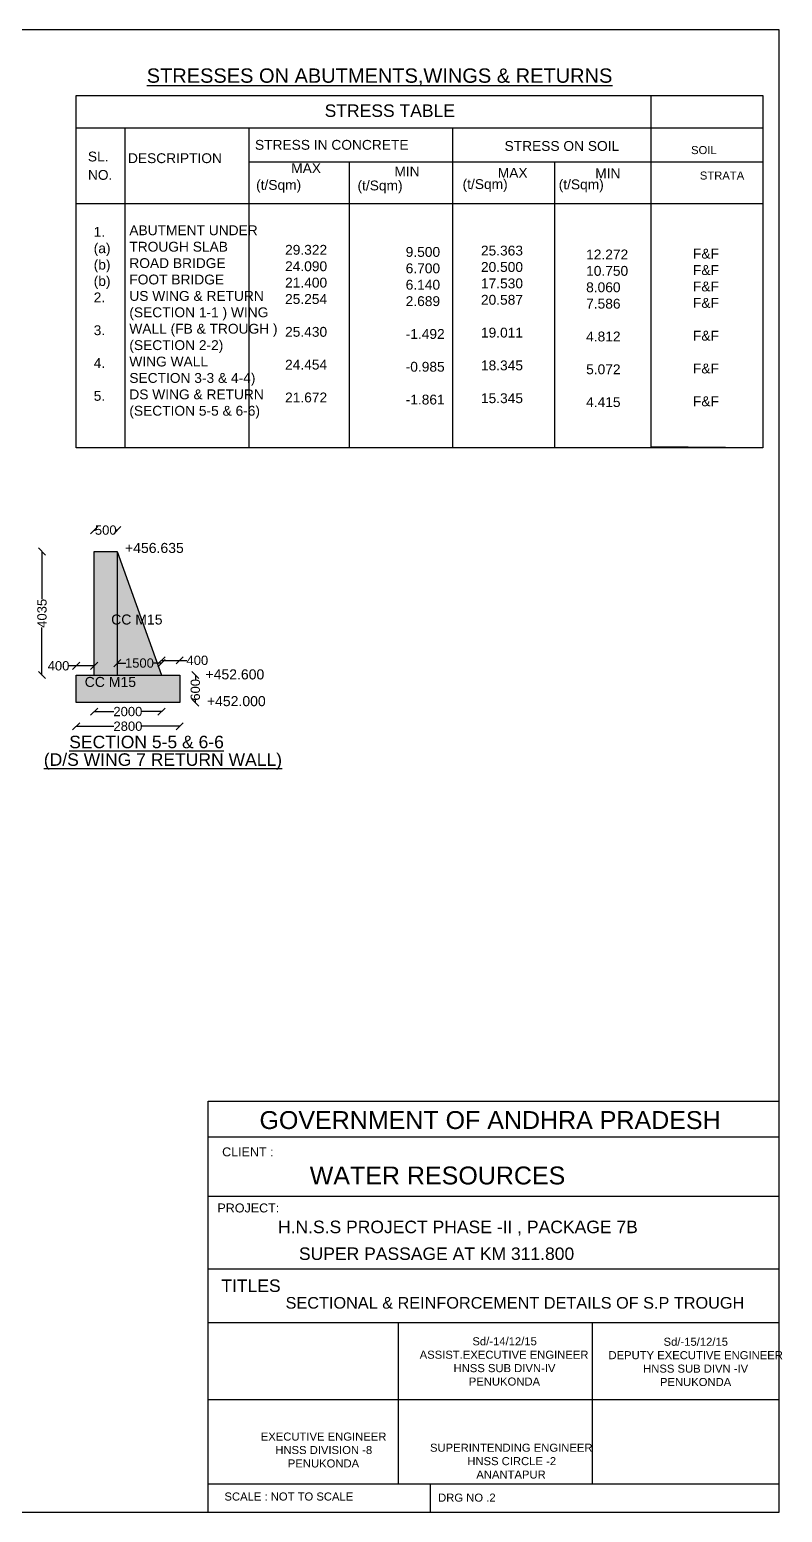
# Model space of a CAD drawing. Header units: millimetres. Extents: x 2129517 to 2187073, y 45605189 to 45646621.
# Drawn here: x 2166045 to 2187073, y 45605189 to 45646621 of the extents above; entities that cross this region are included whole.
import ezdxf

# ---------------------------------------------------------------- set-up
doc = ezdxf.new("R2010")
doc.units = ezdxf.units.MM
doc.header["$MEASUREMENT"] = 0
doc.layers.add('DIMENSIONS', color=7, linetype='Continuous')
doc.layers.add('DRAWING', color=2, linetype='Continuous')
doc.styles.get("Standard").update_dxf_attribs({"font": 'arial.ttf', "height": 260})
doc.dimstyles.get("Standard").update_dxf_attribs({"dimtxt": 260, "dimasz": 200, "dimexe": 0.18, "dimexo": 0.0625, "dimgap": 0.09, "dimtad": 0, "dimdec": 0, "dimzin": 0, "dimdsep": 46, "dimtxsty": 'Standard', "dimblk": 'OBLIQUE', "dimcen": 0.09, "dimse1": 1, "dimse2": 1, "dimadec": 0, "dimazin": 0, "dimtfac": 1, "dimtdec": 0, "dimtofl": 0, "dimtmove": 0, "dimatfit": 3, "dimfxl": 1, "dimtolj": 1, "dimtzin": 0, "dimarcsym": 0})

# ---------------------------------------------------------------- blocks, each defined once
blk = doc.blocks.new('_Oblique')
at = {"color": 0, "linetype": 'ByBlock', "lineweight": -2}
blk.add_line((-0.5, -0.5), (0.5, 0.5), dxfattribs=at)
blk = doc.blocks.new('*D83')
at = {"layer": 'Defpoints', "color": 0, "transparency": 16777216}
for p in [(2167344, 45627815), (2170238, 45627815), (2167344, 45627155)]:
    blk.add_point(p, dxfattribs=at)
at = {"layer": 'DIMENSIONS', "color": 0, "lineweight": -2, "transparency": 16777216}
for p, q in [((2167344, 45627155), (2168401, 45627155)), ((2170238, 45627155), (2169181, 45627155))]:
    blk.add_line(p, q, dxfattribs=at)
at = {"layer": 'DIMENSIONS', "color": 0, "lineweight": -2, "transparency": 16777216, "xscale": 200, "yscale": 200, "zscale": 200, "rotation": 180}
blk.add_blockref('_Oblique', (2167344, 45627155), dxfattribs=at)
at = {"layer": 'DIMENSIONS', "color": 0, "lineweight": -2, "transparency": 16777216, "xscale": 200, "yscale": 200, "zscale": 200}
blk.add_blockref('_Oblique', (2170238, 45627155), dxfattribs=at)
at = {"layer": 'DIMENSIONS', "color": 0, "transparency": 16777216, "insert": (2168791, 45627155), "char_height": 260, "attachment_point": 5}
blk.add_mtext('\\A1;2800', dxfattribs=at)
blk = doc.blocks.new('*D84')
at = {"layer": 'Defpoints', "color": 0, "transparency": 16777216}
for p in [(2167848, 45628585), (2169730, 45628585), (2167848, 45627565)]:
    blk.add_point(p, dxfattribs=at)
at = {"layer": 'DIMENSIONS', "color": 0, "lineweight": -2, "transparency": 16777216}
for p, q in [((2167848, 45627565), (2168399, 45627565)), ((2169730, 45627565), (2169179, 45627565))]:
    blk.add_line(p, q, dxfattribs=at)
at = {"layer": 'DIMENSIONS', "color": 0, "lineweight": -2, "transparency": 16777216, "xscale": 200, "yscale": 200, "zscale": 200, "rotation": 180}
blk.add_blockref('_Oblique', (2167848, 45627565), dxfattribs=at)
at = {"layer": 'DIMENSIONS', "color": 0, "lineweight": -2, "transparency": 16777216, "xscale": 200, "yscale": 200, "zscale": 200}
blk.add_blockref('_Oblique', (2169730, 45627565), dxfattribs=at)
at = {"layer": 'DIMENSIONS', "color": 0, "transparency": 16777216, "insert": (2168789, 45627565), "char_height": 260, "attachment_point": 5}
blk.add_mtext('\\A1;2000', dxfattribs=at)
blk = doc.blocks.new('*D85')
at = {"layer": 'Defpoints', "color": 0, "transparency": 16777216}
for p in [(2170238, 45628585), (2170238, 45627815), (2170674, 45627815)]:
    blk.add_point(p, dxfattribs=at)
at = {"layer": 'DIMENSIONS', "color": 0, "lineweight": -2, "transparency": 16777216}
for p, q in [((2170674, 45628585), (2170674, 45628460)), ((2170674, 45627815), (2170674, 45627885))]:
    blk.add_line(p, q, dxfattribs=at)
at = {"layer": 'DIMENSIONS', "color": 0, "lineweight": -2, "transparency": 16777216, "xscale": 200, "yscale": 200, "zscale": 200}
for p, rotation in [((2170674, 45628585), 90), ((2170674, 45627815), 270)]:
    blk.add_blockref('_Oblique', p, dxfattribs=dict(at, rotation=rotation))
at = {"layer": 'DIMENSIONS', "color": 0, "transparency": 16777216, "insert": (2170674, 45628173), "char_height": 260, "attachment_point": 5, "rotation": 90}
blk.add_mtext('\\A1;600', dxfattribs=at)
blk = doc.blocks.new('*D86')
at = {"layer": 'Defpoints', "color": 0, "transparency": 16777216}
for p in [(2170238, 45628997), (2169730, 45628585), (2170238, 45628585)]:
    blk.add_point(p, dxfattribs=at)
at = {"layer": 'DIMENSIONS', "color": 0, "lineweight": -2, "transparency": 16777216}
for p, q in [((2169730, 45628997), (2170238, 45628997)), ((2170238, 45628997), (2170438, 45628997))]:
    blk.add_line(p, q, dxfattribs=at)
at = {"layer": 'DIMENSIONS', "color": 0, "lineweight": -2, "transparency": 16777216, "xscale": 200, "yscale": 200, "zscale": 200, "rotation": 180}
blk.add_blockref('_Oblique', (2169730, 45628997), dxfattribs=at)
at = {"layer": 'DIMENSIONS', "color": 0, "lineweight": -2, "transparency": 16777216, "xscale": 200, "yscale": 200, "zscale": 200}
blk.add_blockref('_Oblique', (2170238, 45628997), dxfattribs=at)
at = {"layer": 'DIMENSIONS', "color": 0, "transparency": 16777216, "insert": (2170730, 45628997), "char_height": 260, "attachment_point": 5}
blk.add_mtext('\\A1;400', dxfattribs=at)
blk = doc.blocks.new('*D87')
at = {"layer": 'Defpoints', "color": 0, "transparency": 16777216}
for p in [(2168494, 45628920), (2168494, 45628585), (2169730, 45628585)]:
    blk.add_point(p, dxfattribs=at)
at = {"layer": 'DIMENSIONS', "color": 0, "lineweight": -2, "transparency": 16777216}
for p, q in [((2168494, 45628920), (2168736, 45628920)), ((2169730, 45628920), (2169487, 45628920))]:
    blk.add_line(p, q, dxfattribs=at)
at = {"layer": 'DIMENSIONS', "color": 0, "lineweight": -2, "transparency": 16777216, "xscale": 200, "yscale": 200, "zscale": 200, "rotation": 180}
blk.add_blockref('_Oblique', (2168494, 45628920), dxfattribs=at)
at = {"layer": 'DIMENSIONS', "color": 0, "lineweight": -2, "transparency": 16777216, "xscale": 200, "yscale": 200, "zscale": 200}
blk.add_blockref('_Oblique', (2169730, 45628920), dxfattribs=at)
at = {"layer": 'DIMENSIONS', "color": 0, "transparency": 16777216, "insert": (2169112, 45628920), "char_height": 260, "attachment_point": 5}
blk.add_mtext('\\A1;1500', dxfattribs=at)
blk = doc.blocks.new('*D88')
at = {"layer": 'Defpoints', "color": 0, "transparency": 16777216}
for p in [(2167344, 45628843), (2167344, 45628585), (2167848, 45628585)]:
    blk.add_point(p, dxfattribs=at)
at = {"layer": 'DIMENSIONS', "color": 0, "lineweight": -2, "transparency": 16777216}
for p, q in [((2167344, 45628843), (2167144, 45628843)), ((2167848, 45628843), (2167344, 45628843))]:
    blk.add_line(p, q, dxfattribs=at)
at = {"layer": 'DIMENSIONS', "color": 0, "lineweight": -2, "transparency": 16777216, "xscale": 200, "yscale": 200, "zscale": 200, "rotation": 180}
blk.add_blockref('_Oblique', (2167344, 45628843), dxfattribs=at)
at = {"layer": 'DIMENSIONS', "color": 0, "lineweight": -2, "transparency": 16777216, "xscale": 200, "yscale": 200, "zscale": 200}
blk.add_blockref('_Oblique', (2167848, 45628843), dxfattribs=at)
at = {"layer": 'DIMENSIONS', "color": 0, "transparency": 16777216, "insert": (2166852, 45628843), "char_height": 260, "attachment_point": 5}
blk.add_mtext('\\A1;400', dxfattribs=at)
blk = doc.blocks.new('*D89')
at = {"layer": 'Defpoints', "color": 0, "transparency": 16777216}
for p in [(2166390, 45632037), (2167848, 45632037), (2167848, 45628585)]:
    blk.add_point(p, dxfattribs=at)
at = {"layer": 'DIMENSIONS', "color": 0, "lineweight": -2, "transparency": 16777216}
for p, q in [((2166390, 45632037), (2166390, 45630706)), ((2166390, 45628585), (2166390, 45629917))]:
    blk.add_line(p, q, dxfattribs=at)
at = {"layer": 'DIMENSIONS', "color": 0, "lineweight": -2, "transparency": 16777216, "xscale": 200, "yscale": 200, "zscale": 200}
for p, rotation in [((2166390, 45632037), 90), ((2166390, 45628585), 270)]:
    blk.add_blockref('_Oblique', p, dxfattribs=dict(at, rotation=rotation))
at = {"layer": 'DIMENSIONS', "color": 0, "transparency": 16777216, "insert": (2166390, 45630311), "char_height": 260, "attachment_point": 5, "rotation": 90}
blk.add_mtext('\\A1;4035', dxfattribs=at)
blk = doc.blocks.new('*D90')
at = {"layer": 'Defpoints', "color": 0, "transparency": 16777216}
for p in [(2168494, 45632635), (2167848, 45632037), (2168494, 45632037)]:
    blk.add_point(p, dxfattribs=at)
at = {"layer": 'DIMENSIONS', "color": 0, "lineweight": -2, "transparency": 16777216}
for p, q in [((2167848, 45632635), (2167884, 45632635)), ((2168494, 45632635), (2168458, 45632635))]:
    blk.add_line(p, q, dxfattribs=at)
at = {"layer": 'DIMENSIONS', "color": 0, "lineweight": -2, "transparency": 16777216, "xscale": 200, "yscale": 200, "zscale": 200, "rotation": 180}
blk.add_blockref('_Oblique', (2167848, 45632635), dxfattribs=at)
at = {"layer": 'DIMENSIONS', "color": 0, "lineweight": -2, "transparency": 16777216, "xscale": 200, "yscale": 200, "zscale": 200}
blk.add_blockref('_Oblique', (2168494, 45632635), dxfattribs=at)
at = {"layer": 'DIMENSIONS', "color": 0, "transparency": 16777216, "insert": (2168171, 45632635), "char_height": 260, "attachment_point": 5}
blk.add_mtext('\\A1;500', dxfattribs=at)

msp = doc.modelspace()

# ---------------------------------------------------------------- hatches: boundary and pattern name
at = {"layer": 'DRAWING'}
h = msp.add_hatch(dxfattribs=at)
h.set_pattern_fill('AR-CONC', color=0, scale=50, style=0)
h.set_pattern_definition([(50, (0, 0), (358.6300913, -31.3760675), [37.5, -412.5]), (355, (0, 0), (-69.3756668, 376.0960669), [30, -330]), (100.4514, (29.9, -2.6), (289.2546909, 344.719771), [31.870095, -350.571056]), (46.1842, (0, 100), (533.6205243, -82.759507), [56.25, -618.75]), (96.6356, (44.47, 93.1), (467.331353, 487.0589355), [47.805144, -525.8565]), (351.1842, (0, 100), (467.3309726, 487.0593005), [45, -495]), (21, (50, 75), (298.453526, -201.3094453), [37.5, -412.5]), (326, (50, 75), (121.657666, 362.5750225), [30, -330]), (71.4514, (74.87, 58.22), (420.1113143, 161.2652484), [31.870095, -350.571056]), (37.5, (0, 0), (6.07992766, 166.4469269), [0, -326, 0, -335, 0, -331.25]), (7.5, (0, 0), (131.5347687, 197.20585594), [0, -191, 0, -318.5, 0, -126.25]), (327.5, (-111.5, 0), (266.9112181, -11.27743587), [0, -125, 0, -390, 0, -517.5]), (317.5, (-161.5, 0), (291.5930847, 50.0524912), [0, -162.5, 0, -259, 0, -367.5])])
h.paths.add_polyline_path([(2160162.5, 45632405.6), (2158029.2, 45627702.6), (2160162.5, 45627702.6)])
h.paths.add_polyline_path([(2160797, 45632405.6), (2160162.5, 45632405.6), (2160162.5, 45627702.6), (2160797, 45627702.6)])
h.paths.add_polyline_path([(2161307.9, 45627702.6), (2157517.8, 45627702.6), (2157517.8, 45626943), (2161307.9, 45626943)])
h.paths.add_polyline_path([(2170238.1, 45628585.2), (2167344.2, 45628585.2), (2167344.2, 45627814.6), (2170238.1, 45627814.6)])
h.paths.add_polyline_path([(2168493.7, 45632037.1), (2168493.7, 45628585.2), (2169729.6, 45628585.2)])
h.paths.add_polyline_path([(2168493.7, 45632037.1), (2167847.6, 45632037.1), (2167847.6, 45628585.2), (2168493.7, 45628585.2)])
h.paths.add_polyline_path([(2157115.8, 45644228.6), (2155216.6, 45644228.6), (2154141.3, 45640010.3), (2158450.5, 45640010.3)])
h.paths.add_polyline_path([(2158922.4, 45640010.3), (2153719.1, 45640010.3), (2153719.1, 45639162.3), (2158922.4, 45639162.3)])
h.paths.add_polyline_path([(2157112, 45645302.2), (2156167, 45645302.2), (2156167, 45644654.1), (2155216.6, 45644654.1), (2155216.6, 45644228.6), (2157115.8, 45644228.6)])
h.paths.add_polyline_path([(2142044, 45645251), (2141089.4, 45645251), (2141089.4, 45644187.6), (2142989.9, 45644187.6), (2142990.9, 45644614.6), (2142044, 45644614.6)])
h.paths.add_polyline_path([(2142989.9, 45644187.6), (2141089.4, 45644187.6), (2139774.6, 45639976.1), (2144072.1, 45639976.1)])
h.paths.add_polyline_path([(2144502.9, 45639976.1), (2139344.6, 45639976.1), (2139344.6, 45639138), (2144502.9, 45639138)])

# ---------------------------------------------------------------- linework, layer by layer
at = {"layer": 'DIMENSIONS', "color": 0}
for points in [[(2186979.3, 45605189.1), (2129516.7, 45605189.1), (2129516.7, 45646620.7), (2186979.3, 45646620.7)], [(2186523.6, 45634939.7), (2167340, 45634939.7), (2167340, 45644778.4), (2186523.6, 45644778.4)], [(2167344.2, 45628585.2), (2170238.1, 45628585.2), (2170238.1, 45627814.6), (2167344.2, 45627814.6)], [(2186979.3, 45605189.1), (2171034.4, 45605189.1), (2171034.4, 45616682), (2186979.3, 45616682)]]:
    msp.add_lwpolyline(points, close=True, dxfattribs=at)
for points in [[(2183400.5, 45644778.4), (2186523.6, 45644778.4), (2186523.6, 45634939.7), (2183400.5, 45634960.2)], [(2183400.5, 45644778.4), (2183400.5, 45634960.2)], [(2167340, 45643875.8), (2183400.5, 45643875.8)], [(2168706, 45643875.8), (2168706, 45634960.2)], [(2172164.8, 45643875.8), (2172164.8, 45634960.2)], [(2177855.3, 45643875.8), (2177855.3, 45634960.2)], [(2183400.5, 45643875.8), (2186523.6, 45643875.8)], [(2172164.8, 45642930.6), (2183400.5, 45642930.6)], [(2174969.1, 45642930.6), (2174969.1, 45634960.2)], [(2180717.1, 45634960.2), (2180717.1, 45642930.6)], [(2183400.5, 45642930.6), (2186523.6, 45642930.6)], [(2167340, 45641759.7), (2186523.6, 45641759.7)], [(2167847.6, 45628585.2), (2167847.6, 45632037.1), (2168493.7, 45632037.1), (2169729.6, 45628585.2)], [(2168493.7, 45632037.1), (2168493.7, 45628585.2)], [(2171034.4, 45615679.1), (2186979.3, 45615679.1)], [(2186979.3, 45614014.2), (2171034.4, 45614014.2)], [(2171034.4, 45611993.5), (2186979.3, 45611993.5)], [(2186979.3, 45610484), (2171034.4, 45610484)], [(2176343.2, 45610484), (2176343.2, 45605974.1)], [(2181757.1, 45610484), (2181757.1, 45605974.1)], [(2171034.4, 45608346.5), (2186979.3, 45608346.5)], [(2186979.3, 45605974.1), (2171034.4, 45605974.1)], [(2177230.7, 45605974.1), (2177230.7, 45605189.1)]]:
    msp.add_lwpolyline(points, dxfattribs=at)

# ---------------------------------------------------------------- texts
for s, height, p in [('%%USTRESSES ON ABUTMENTS,WINGS & RETURNS', 400, (2169316.2, 45645136.5)), ('STRESS TABLE ', 350, (2174285.9, 45644181.8)), ('STRESS IN CONCRETE ', 275, (2172340.5, 45643264.4)), ('STRESS ON SOIL', 275, (2179312.8, 45643233.3)), ('SL. ', 275, (2167671.5, 45642937.9)), ('DESCRIPTION ', 275, (2168792.1, 45642891.3)), ('SOIL', 225, (2184522.7, 45643143.3)), ('NO.', 275, (2167673, 45642424.2)), ('MAX', 275, (2173352.1, 45642611.4)), ('MIN', 275, (2176235.4, 45642520.4)), ('MAX', 275, (2179123.4, 45642482)), ('MIN', 275, (2181846.1, 45642466.6)), ('STRATA ', 225, (2184768.4, 45642431.1)), ('(t/Sqm)', 275, (2172371.6, 45642144.9)), ('(t/Sqm)', 275, (2175204.5, 45642128.6)), ('(t/Sqm)', 275, (2178140.5, 45642167)), ('(t/Sqm)', 275, (2180825.2, 45642159.4)), ('+456.635', 280, (2168708.6, 45631998.2)), ('CC M15', 280, (2168322.6, 45629997.9)), ('+452.600', 280, (2170957.1, 45628464.5)), ('CC M15', 280, (2167583.2, 45628253.7)), ('+452.000', 280, (2170997.7, 45627717)), ('%%USECTION 5-5 & 6-6', 350, (2167151.1, 45626541)), ('%%U(D/S WING 7 RETURN WALL)', 350, (2166441.1, 45626049.1)), ('GOVERNMENT OF ANDHRA PRADESH', 500, (2172465.8, 45615901)), ('CLIENT :', 250, (2171422.4, 45615136.2)), ('WATER RESOURCES', 500, (2173869.1, 45614352.4)), ('PROJECT:', 250, (2171291.2, 45613569.7)), ('H.N.S.S PROJECT PHASE -II , PACKAGE 7B', 350, (2172983.2, 45612990.2)), ('SUPER PASSAGE AT KM 311.800', 350, (2173568.9, 45612241)), ('TITLES ', 350, (2171399.9, 45611346.9)), ('SECTIONAL & REINFORCEMENT DETAILS OF S.P TROUGH', 325, (2173195.6, 45610881)), ('SCALE : NOT TO SCALE ', 225, (2171487.7, 45605518.9)), ('DRG NO .2', 225, (2177455.9, 45605487.8))]:
    msp.add_text(s, height=height, dxfattribs=at).set_placement(p)
at = {"layer": 'DIMENSIONS', "color": 0, "attachment_point": 1}
for s, insert, char_height, width in [('1.  (a) (b) (b) 2. \\P\\P3. \\P\\P4. \\P\\P5.', (2167834.6, 45641109.4), 275, 512.732), ('ABUTMENT UNDER  TROUGH SLAB \\PROAD BRIDGE  \\PFOOT BRIDGE  \\PUS WING & RETURN  (SECTION 1-1 ) WING WALL (FB & TROUGH ) (SECTION 2-2) \\PWING WALL  \\PSECTION 3-3 & 4-4) \\PDS WING & RETURN  (SECTION 5-5 & 6-6)', (2168830.3, 45641151.4), 275, 4644.68), ('29.322 24.090 21.400 25.254 \\P\\P25.430 \\P\\P24.454 \\P\\P21.672', (2173180.8, 45640606.1), 275, 1393.373), ('25.363 20.500 17.530 20.587 \\P\\P19.011 \\P\\P18.345 \\P\\P15.345', (2178652.8, 45640585), 275, 1356.556), ('9.500 6.700 6.140 2.689 \\P\\P-1.492 \\P\\P-0.985 \\P\\P-1.861', (2176550.5, 45640547.1), 275, 1231.207), ('12.272 10.750 8.060 7.586 \\P\\P4.812 \\P\\P5.072 \\P\\P4.415', (2181591.5, 45640476.2), 275, 1356.556), ('F&F F&F F&F F&F \\P\\PF&F \\P\\PF&F \\P\\PF&F', (2184575.1, 45640498.9), 275, 642.958), ('\\pi896.36;^I^ISd/-14/12/15\\P\\pi327.03;ASSIST.EXECUTIVE ENGINEER \\P\\pi1273.4;HNSS SUB DIVN-IV \\P\\pi1699.4;PENUKONDA', (2176614.2, 45610081.6), 225, 5366.016), ('\\pi896.36;^I^ISd/-15/12/15\\P\\pi260.65;DEPUTY EXECUTIVE ENGINEER\\P\\pi1229.7;HNSS SUB DIVN -IV \\P\\pi1699.4;PENUKONDA', (2181954.4, 45610068.6), 225, 5366.016), ('\\pi108.55;EXECUTIVE ENGINEER   \\P\\pi515.35;HNSS DIVISION -8\\P\\pi865.82;PENUKONDA', (2172392.7, 45607418.5), 225, 3698.925), ('\\pi4.6785;SUPERINTENDING ENGINEER   \\P\\pi1046.8;HNSS CIRCLE -2 \\P\\pi1298.7;ANANTAPUR', (2177225, 45607107.9), 225, 4532.072)]:
    msp.add_mtext(s, dxfattribs=dict(at, insert=insert, char_height=char_height, width=width))

# ---------------------------------------------------------------- dimensions: what is measured, and where the dimension line sits
at = {"layer": 'DIMENSIONS', "color": 0}
for base, p1, p2, text, picture, middle in [((2168493.7, 45632635.3), (2167847.6, 45632037.1), (2168493.7, 45632037.1), '500', '*D90', (2168170.6, 45632635.3)), ((2167344.2, 45628842.6), (2167847.6, 45628585.2), (2167344.2, 45628585.2), '400', '*D88', (2166852.1, 45628842.6)), ((2168493.7, 45628920), (2169729.6, 45628585.2), (2168493.7, 45628585.2), '1500', '*D87', (2169111.6, 45628920)), ((2170238.1, 45628997.4), (2169729.6, 45628585.2), (2170238.1, 45628585.2), '400', '*D86', (2170730.2, 45628997.4)), ((2167847.6, 45627565), (2169729.6, 45628585.2), (2167847.6, 45628585.2), '2000', '*D84', (2168788.6, 45627565)), ((2167344.2, 45627155.1), (2170238.1, 45627814.6), (2167344.2, 45627814.6), '2800', '*D83', (2168791.1, 45627155.1))]:
    dim = msp.add_linear_dim(base=base, p1=p1, p2=p2, text=text, dimstyle='Standard', override={"dimtxt": 260}, dxfattribs=at)
    dim.commit()
    dim.dimension.update_dxf_attribs({"geometry": picture, "text_midpoint": middle})
dim = msp.add_linear_dim(base=(2166389.6, 45632037.1), p1=(2167847.6, 45628585.2), p2=(2167847.6, 45632037.1), angle=90, text='4035', dimstyle='Standard', override={"dimtxt": 260}, dxfattribs=at)
dim.commit()
dim.dimension.update_dxf_attribs({"geometry": '*D89', "text_midpoint": (2166389.6, 45630311.2)})
dim = msp.add_linear_dim(base=(2170674, 45627814.6), p1=(2170238.1, 45628585.2), p2=(2170238.1, 45627814.6), angle=90, text='600', dimstyle='Standard', override={"dimtxt": 260}, dxfattribs=at)
dim.commit()
dim.dimension.update_dxf_attribs({"geometry": '*D85', "text_midpoint": (2170674, 45628172.8), "dimtype": 160})

doc.saveas('drawing.dxf')
